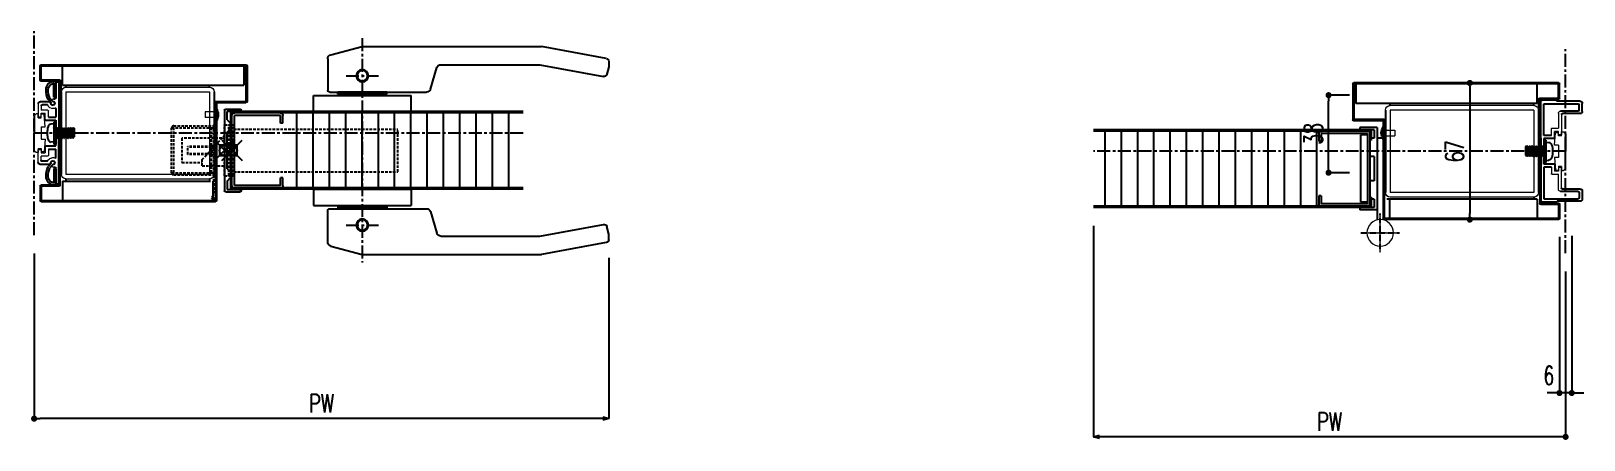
# Model space of a CAD drawing. Extents: x -275225 to 47266, y -41063 to 95295.
# Drawn here: x -219682 to -218920, y -17745 to -17545 of the extents above; entities that cross this region are included whole.
import ezdxf

# ---------------------------------------------------------------- set-up
doc = ezdxf.new("R2010")
doc.units = 0
doc.header["$LTSCALE"] = 0.2
doc.header["$PDMODE"] = 99
doc.header["$PDSIZE"] = 5
doc.linetypes.add('CENTER', pattern=[50.8, 31.75, -6.35, 6.35, -6.35])
doc.linetypes.add('HIDDEN', pattern=[9.525, 6.35, -3.175])
doc.layers.add('_ポイント', color=1, linetype='Continuous', plot=False)
for name, color, linetype in [('_基準', 1, 'CENTER'), ('_製品', 4, 'Continuous'), ('_製品寸法', 9, 'Continuous'), ('KIJUN', 1, 'CENTER')]:
    doc.layers.add(name, color=color, linetype=linetype)
doc.styles.add('OKAMURA', font='SIMPLEX.shx', dxfattribs={"width": 0.7, "bigfont": 'BIGFONT.shx'})
doc.dimstyles.new('OKAMURA-003', dxfattribs={"dimscale": 3, "dimtxt": 3, "dimasz": 1, "dimexe": 0, "dimexo": 3, "dimgap": 1, "dimtad": 1, "dimdec": 3, "dimdsep": 46, "dimtxsty": 'OKAMURA', "dimblk1": 'DOT', "dimblk2": 'DOT', "dimsah": 1, "dimcen": 0, "dimclrd": 9, "dimclre": 9, "dimclrt": 3, "dimadec": 0, "dimazin": 0, "dimtfac": 1, "dimtdec": 3, "dimtix": 1, "dimtmove": 2, "dimatfit": 3, "dimldrblk": 'NONE', "dimfxl": 0, "dimtolj": 1, "dimarcsym": 0})

# ---------------------------------------------------------------- blocks, each defined once
blk = doc.blocks.new('_DOT')
at = {"color": 0, "linetype": 'ByBlock'}
blk.add_line((-0.5, 0), (-1, 0), dxfattribs=at)
at = {"color": 0, "linetype": 'ByBlock', "const_width": 0.5}
blk.add_lwpolyline([(-0.25, 0, 1), (0.25, 0, 1)], format="xyb", close=True, dxfattribs=at)
blk = doc.blocks.new('_Open30')
at = {"color": 0, "linetype": 'ByBlock', "lineweight": -2}
for p, q in [((-1, 0.27), (0, 0)), ((0, 0), (-1, -0.27)), ((0, 0), (-1, 0))]:
    blk.add_line(p, q, dxfattribs=at)
blk = doc.blocks.new('*D459')
at = {"layer": '_製品寸法', "color": 9, "lineweight": -2, "transparency": 16777216}
for p, q in [((0, -36.5), (0, -140)), ((231.8, -59), (231.8, -140)), ((228.8, -140), (3, -140))]:
    blk.add_line(p, q, dxfattribs=at)
at = {"layer": 'Defpoints', "color": 0, "transparency": 16777216}
for p in [(0, -27.5), (231.8, -50), (0, -140)]:
    blk.add_point(p, dxfattribs=at)
at = {"layer": '_製品寸法', "color": 9, "lineweight": -2, "transparency": 16777216, "xscale": 3, "yscale": 3, "zscale": 3, "rotation": 180}
blk.add_blockref('_Open30', (0, -140), dxfattribs=at)
at = {"layer": '_製品寸法', "color": 9, "lineweight": -2, "transparency": 16777216, "xscale": 3, "yscale": 3, "zscale": 3}
blk.add_blockref('_DOT', (231.8, -140), dxfattribs=at)
at = {"layer": '_製品寸法', "color": 3, "transparency": 16777216, "insert": (115.9, -132.5), "char_height": 9, "attachment_point": 5, "style": 'OKAMURA'}
blk.add_mtext('\\A1;PW', dxfattribs=at)
blk = doc.blocks.new('_None')
blk = doc.blocks.new('*D460')
at = {"layer": '_製品寸法', "color": 9, "lineweight": -2, "transparency": 16777216}
for p, q in [((228.8, -42), (228.8, -118.5)), ((234.8, -41.5), (234.8, -118.5)), ((225.8, -118.5), (222.8, -118.5)), ((234.8, -118.5), (228.8, -118.5)), ((237.8, -118.5), (240.8, -118.5))]:
    blk.add_line(p, q, dxfattribs=at)
at = {"layer": 'Defpoints', "color": 0, "transparency": 16777216}
for p in [(228.8, -33), (234.8, -32.5), (228.8, -118.5)]:
    blk.add_point(p, dxfattribs=at)
at = {"layer": '_製品寸法', "color": 9, "lineweight": -2, "transparency": 16777216, "xscale": 3, "yscale": 3, "zscale": 3}
blk.add_blockref('_DOT', (228.8, -118.5), dxfattribs=at)
at = {"layer": '_製品寸法', "color": 9, "lineweight": -2, "transparency": 16777216, "xscale": 3, "yscale": 3, "zscale": 3, "rotation": 180}
blk.add_blockref('_DOT', (234.8, -118.5), dxfattribs=at)
at = {"layer": '_製品寸法', "color": 3, "transparency": 16777216, "insert": (223.54, -109.87), "char_height": 9, "attachment_point": 5, "style": 'OKAMURA'}
blk.add_mtext('\\A1;6', dxfattribs=at)
blk = doc.blocks.new('A$C483F56C4')
at = {"color": 0, "linetype": 'ByBlock'}
blk.add_line((6, 6.25), (0, 6.25), dxfattribs=at)
at = {"color": 0, "linetype": 'ByBlock', "lineweight": 15}
for p, q in [((1.6, 6.25), (1.6, 0.65)), ((1.6, 0.65), (4.4, 0.65)), ((4.4, 6.25), (4.4, 0.65))]:
    blk.add_line(p, q, dxfattribs=at)
at = {"color": 0, "linetype": 'ByBlock'}
blk.add_arc((3, 2.25), 5, 53.13018, 126.86997, dxfattribs=at)
blk = doc.blocks.new('P16KONEJI')
at = {"layer": '_製品', "color": 0, "linetype": 'ByBlock'}
for p, q in [((3.3, 9.92), (1.84, 9.79)), ((3.3, 10.84), (3.3, 0)), ((4.3, 10.84), (3.3, 10.84)), ((3.3, 7.83), (3.35, 7.92)), ((3.35, 7.92), (3.45, 7.92)), ((3.35, 7.92), (3.75, 2.92)), ((3.45, 7.92), (3.7, 7.49)), ((3.45, 7.92), (3.85, 2.92)), ((3.9, 7.49), (4.15, 7.92)), ((4.15, 7.92), (4.25, 7.92)), ((4.15, 7.92), (4.55, 2.92)), ((4.25, 7.92), (4.5, 7.49)), ((4.25, 7.92), (4.65, 2.92)), ((4.3, 10.84), (4.3, 0)), ((4.7, 7.49), (4.95, 7.92)), ((4.95, 7.92), (5.35, 2.92)), ((4.95, 7.92), (5.05, 7.92)), ((5.05, 7.92), (5.45, 2.92)), ((5.05, 7.92), (5.3, 7.49)), ((5.5, 7.49), (5.75, 7.92)), ((5.75, 7.92), (5.85, 7.92)), ((5.75, 7.92), (6.15, 2.92)), ((5.85, 7.92), (6.1, 7.49)), ((5.85, 7.92), (6.25, 2.92)), ((6.3, 7.49), (6.55, 7.92)), ((6.55, 7.92), (6.65, 7.92)), ((6.55, 7.92), (6.95, 2.92)), ((6.65, 7.92), (6.9, 7.49)), ((6.65, 7.92), (7.05, 2.92)), ((7.1, 7.49), (7.35, 7.92)), ((7.35, 7.92), (7.45, 7.92)), ((7.35, 7.92), (7.75, 2.92)), ((7.45, 7.92), (7.7, 7.49)), ((7.45, 7.92), (7.85, 2.92)), ((7.9, 7.49), (8.15, 7.92)), ((8.15, 7.92), (8.25, 7.92)), ((8.15, 7.92), (8.55, 2.92)), ((8.25, 7.92), (8.5, 7.49)), ((8.25, 7.92), (8.65, 2.92)), ((8.7, 7.49), (8.95, 7.92)), ((8.95, 7.92), (9.05, 7.92)), ((8.95, 7.92), (9.35, 2.92)), ((9.05, 7.92), (9.3, 7.49)), ((9.05, 7.92), (9.45, 2.92)), ((9.5, 7.49), (9.75, 7.92)), ((9.75, 7.92), (9.85, 7.92)), ((9.75, 7.92), (10.15, 2.92)), ((9.85, 7.92), (10.1, 7.49)), ((9.85, 7.92), (10.25, 2.92)), ((10.3, 7.49), (10.55, 7.92)), ((10.55, 7.92), (10.65, 7.92)), ((10.55, 7.92), (10.95, 2.92)), ((10.65, 7.92), (10.9, 7.49)), ((10.65, 7.92), (11.05, 2.92)), ((11.1, 7.49), (11.35, 7.92)), ((11.35, 7.92), (11.45, 7.92)), ((11.35, 7.92), (11.75, 2.92)), ((11.45, 7.92), (11.7, 7.49)), ((11.45, 7.92), (11.85, 2.92)), ((11.9, 7.49), (12.15, 7.92)), ((12.15, 7.92), (12.25, 7.92)), ((12.15, 7.92), (12.55, 2.92)), ((12.25, 7.92), (12.5, 7.49)), ((12.25, 7.92), (12.65, 2.92)), ((12.7, 7.49), (12.95, 7.92)), ((12.95, 7.92), (13.05, 7.92)), ((12.95, 7.92), (13.3, 3.55)), ((13.05, 7.92), (13.3, 7.49)), ((13.05, 7.92), (13.3, 3.55)), ((3.3, 0.92), (1.84, 1.05)), ((3.5, 3.35), (3.75, 2.92)), ((3.75, 2.92), (3.85, 2.92)), ((3.85, 2.92), (4.1, 3.35)), ((4.3, 3.35), (4.55, 2.92)), ((4.55, 2.92), (4.65, 2.92)), ((4.65, 2.92), (4.9, 3.35)), ((5.1, 3.35), (5.35, 2.92)), ((5.35, 2.92), (5.45, 2.92)), ((5.45, 2.92), (5.7, 3.35)), ((5.9, 3.35), (6.15, 2.92)), ((6.15, 2.92), (6.25, 2.92)), ((6.25, 2.92), (6.5, 3.35)), ((6.7, 3.35), (6.95, 2.92)), ((6.95, 2.92), (7.05, 2.92)), ((7.05, 2.92), (7.3, 3.35)), ((7.5, 3.35), (7.75, 2.92)), ((7.75, 2.92), (7.85, 2.92)), ((7.85, 2.92), (8.1, 3.35)), ((8.3, 3.35), (8.55, 2.92)), ((8.55, 2.92), (8.65, 2.92)), ((8.65, 2.92), (8.9, 3.35)), ((9.1, 3.35), (9.35, 2.92)), ((9.35, 2.92), (9.45, 2.92)), ((9.45, 2.92), (9.7, 3.35)), ((9.9, 3.35), (10.15, 2.92)), ((10.15, 2.92), (10.25, 2.92)), ((10.25, 2.92), (10.5, 3.35)), ((10.7, 3.35), (10.95, 2.92)), ((10.95, 2.92), (11.05, 2.92)), ((11.05, 2.92), (11.3, 3.35)), ((11.5, 3.35), (11.75, 2.92)), ((11.75, 2.92), (11.85, 2.92)), ((11.85, 2.92), (12.1, 3.35)), ((12.3, 3.35), (12.55, 2.92)), ((12.55, 2.92), (12.65, 2.92)), ((12.65, 2.92), (12.9, 3.35)), ((13.3, 3.55), (12.96, 3.4)), ((13.3, 7.49), (13.3, 3.55)), ((4.3, 0), (3.3, 0))]:
    blk.add_line(p, q, dxfattribs=at)
for centre, radius, start, end in [((12, 5.42), 12, 164.50603, 195.49397), ((1.98, 8.2), 1.6, 95, 164.50603), ((1.98, 2.64), 1.6, 195.49397, 265), ((3.4, 3.3), 0.115, 30, 150), ((3.8, 7.54), 0.115, 210, 330), ((4.2, 3.3), 0.115, 30, 150), ((4.6, 7.54), 0.115, 210, 330), ((5, 3.3), 0.115, 30, 150), ((5.4, 7.54), 0.115, 210, 330), ((5.8, 3.3), 0.115, 30, 150), ((6.2, 7.54), 0.115, 210, 330), ((6.6, 3.3), 0.115, 30, 150), ((7, 7.54), 0.115, 210, 330), ((7.4, 3.3), 0.115, 30, 150), ((7.8, 7.54), 0.115, 210, 330), ((8.2, 3.3), 0.115, 30, 150), ((8.6, 7.54), 0.115, 210, 330), ((9, 3.3), 0.115, 30, 150), ((9.4, 7.54), 0.115, 210, 330), ((9.8, 3.3), 0.115, 30, 150), ((10.2, 7.54), 0.115, 210, 330), ((10.6, 3.3), 0.115, 30, 150), ((11, 7.54), 0.115, 210, 330), ((11.4, 3.3), 0.115, 30, 150), ((11.8, 7.54), 0.115, 210, 330), ((12.2, 3.3), 0.115, 30, 150), ((12.6, 7.54), 0.115, 210, 330), ((13, 3.3), 0.115, 112.56053, 150)]:
    blk.add_arc(centre, radius, start, end, dxfattribs=at)
blk = doc.blocks.new('P16USHEISYO')
at = {"color": 0, "linetype": 'ByBlock'}
for p, q in [((4, 44.99), (4, 48.99)), ((5, 49.99), (16.4, 49.99)), ((5.5, 45.69), (5.5, 48.29)), ((22.9, 48.79), (6, 48.79)), ((16.81, 50.4), (16.4, 49.99)), ((17.02, 50.49), (23.9, 50.49)), ((22.9, 33.3), (22.9, 48.79)), ((24.4, 25.79), (24.4, 49.99)), ((5, 43.99), (13.69, 43.99)), ((6, 45.19), (14.69, 45.19)), ((12.2, 33.99), (12.2, 25.49)), ((17.89, 31.8), (22.9, 31.8)), ((19.19, 33.3), (22.9, 33.3)), ((22.9, 31.8), (22.9, 25.79)), ((12.2, 16.99), (12.2, 25.49)), ((12.2, 16.99), (12.2, 25.49)), ((12.2, 16.99), (12.2, 25.49)), ((22.9, 25.79), (23.2, 25.49)), ((22.9, 25.19), (23.2, 25.49)), ((22.9, 19.18), (22.9, 25.19)), ((24.4, 25.79), (24.1, 25.49)), ((24.1, 25.49), (24.4, 25.19)), ((24.4, 25.19), (24.4, 0.99)), ((17.89, 19.18), (22.9, 19.18)), ((19.19, 17.68), (22.9, 17.68)), ((22.9, 17.68), (22.9, 2.19)), ((4, 5.99), (4, 1.99)), ((5, 6.99), (13.69, 6.99)), ((5, 0.99), (16.4, 0.99)), ((5.5, 5.29), (5.5, 2.69)), ((6, 5.79), (14.69, 5.79)), ((22.9, 2.19), (6, 2.19)), ((16.81, 0.58), (16.4, 0.99)), ((17.02, 0.49), (23.9, 0.49))]:
    blk.add_line(p, q, dxfattribs=at)
at = {"color": 0, "linetype": 'ByBlock', "lineweight": 15}
for p, q in [((14.19, 43.49), (14.19, 33.49)), ((15.69, 44.19), (15.69, 36.74)), ((12.2, 33.99), (13.2, 34.99)), ((14.2, 34.99), (13.2, 34.99)), ((14.19, 33.49), (15.69, 33.49)), ((14.2, 32.99), (14.2, 34.99)), ((14.2, 32.99), (15.7, 32.99)), ((14.2, 32.99), (15.7, 32.99)), ((18.89, 36.74), (15.69, 36.74)), ((15.69, 33.49), (15.69, 35.24)), ((15.69, 35.24), (17.69, 35.24)), ((17.18, 34.74), (15.7, 34.74)), ((15.7, 32.99), (15.7, 34.74)), ((15.7, 32.99), (15.7, 34.49)), ((17.7, 28.49), (17.18, 34.74)), ((17.7, 28.49), (17.2, 34.49)), ((17.69, 32), (17.69, 35.24)), ((19.19, 33.3), (19.19, 36.44)), ((15.7, 28.49), (17.7, 28.49)), ((15.7, 28.49), (15.7, 22.49)), ((15.7, 28.49), (17.7, 28.49)), ((15.7, 28.49), (15.7, 22.49)), ((17.7, 28.49), (17.7, 28.53)), ((12.2, 16.99), (13.2, 15.99)), ((14.2, 15.99), (13.2, 15.99)), ((14.19, 7.49), (14.19, 17.49)), ((14.19, 17.49), (15.69, 17.49)), ((14.2, 17.99), (14.2, 15.99)), ((14.2, 17.99), (15.7, 17.99)), ((14.2, 17.99), (15.7, 17.99)), ((15.69, 17.49), (15.69, 15.74)), ((15.69, 15.74), (17.69, 15.74)), ((15.7, 22.49), (17.7, 22.49)), ((15.7, 22.49), (17.7, 22.49)), ((15.7, 17.99), (15.7, 16.49)), ((15.7, 17.99), (15.7, 16.24)), ((17.18, 16.24), (15.7, 16.24)), ((17.7, 22.49), (17.18, 16.24)), ((17.69, 18.98), (17.69, 15.74)), ((17.7, 22.49), (17.7, 22.45)), ((19.19, 17.68), (19.19, 14.54)), ((15.69, 6.79), (15.69, 14.24)), ((18.89, 14.24), (15.69, 14.24))]:
    blk.add_line(p, q, dxfattribs=at)
at = {"color": 0, "linetype": 'ByBlock'}
for centre, radius, start, end in [((5, 48.99), 1, 90, 180), ((6, 48.29), 0.5, 90, 180), ((17.02, 50.19), 0.3, 90, 135), ((23.9, 49.99), 0.5, 0, 90), ((5, 44.99), 1, 180, 270), ((6, 45.69), 0.5, 180, 270), ((13.69, 43.49), 0.5, 0, 90), ((17.89, 32), 0.2, 180, 270), ((17.89, 18.98), 0.2, 90, 180), ((5, 5.99), 1, 90, 180), ((5, 1.99), 1, 180, 270), ((6, 5.29), 0.5, 90, 180), ((6, 2.69), 0.5, 180, 270), ((13.69, 7.49), 0.5, 270, 0), ((17.02, 0.79), 0.3, 225, 270), ((23.9, 0.99), 0.5, 270, 0)]:
    blk.add_arc(centre, radius, start, end, dxfattribs=at)
at = {"color": 0, "linetype": 'ByBlock', "lineweight": 15}
for centre, radius, start, end in [((14.69, 44.19), 1, 0, 90), ((18.89, 36.44), 0.3, 0, 90), ((18.89, 14.54), 0.3, 270, 0), ((14.69, 6.79), 1, 270, 0)]:
    blk.add_arc(centre, radius, start, end, dxfattribs=at)
blk = doc.blocks.new('P16SETSURIUSHEISYO3')
at = {"layer": '_基準'}
blk.add_line((0, 0), (231.8, 0), dxfattribs=at)
at = {"layer": '_製品', "color": 0, "linetype": 'ByBlock'}
for p, q in [((3, 26), (3, 33)), ((3.5, 33.5), (104, 33.5)), ((3.5, 26), (3.5, 33)), ((3.5, 33), (104, 33)), ((14, 23.5), (14, 33)), ((103, 33), (103, 23.5)), ((104, 33), (104, 15.5)), ((104.5, 33), (104.5, 15.5)), ((12.7, 26), (3.5, 26)), ((12.7, 25.5), (3.5, 25.5)), ((12.7, -6.5), (12.7, 25.5)), ((13.2, -6.5), (13.2, 25.5)), ((14, 23.5), (103, 23.5)), ((15.65, 22.5), (15.65, 23.5)), ((86.05, 22.5), (86.05, 23.5)), ((13.35, 20.2), (13.35, -20.2)), ((88.35, 20.2), (88.35, -20.2)), ((89, 15.5), (104, 15.5)), ((88.5, 15), (88.5, 4.5)), ((89, 15), (104, 15)), ((89, 15), (89, -33)), ((89, 15), (89.5, 15)), ((89, 15), (89.5, 15)), ((89.5, 15), (89.5, -33)), ((92.5, 11.7), (101, 11.7)), ((92.5, 11.7), (92.5, -28.7)), ((94, 10.5), (231.8, 10.5)), ((94, 10.5), (94, 6.5)), ((95.5, 9.9), (95.5, 5.5)), ((96.1, 9.9), (231.8, 9.9)), ((96.1, 9.9), (96.1, -26.9)), ((97.3, 8.7), (97.3, -25.7)), ((97.3, 8.7), (119.9, 8.7)), ((97.3, 8), (100.5, 8)), ((100.5, -25), (100.5, 8)), ((101, 11.7), (101, 10.5)), ((119.9, 8.7), (119.9, 4.9)), ((121.1, 8.7), (121.1, 4.9)), ((12.2, 6.5), (12.7, 6.5)), ((12.2, 6.5), (12.2, -25.5)), ((12.7, 6.5), (12.7, -25.5)), ((88.5, 4.5), (89, 4.5)), ((89.5, 7.5), (89.5, -33.62)), ((89.5, 6.5), (92.5, 6.5)), ((89.5, 6.5), (89.5, -33.62)), ((92.5, 6.5), (92.5, -33.62)), ((94, 6.5), (95.5, 6.5)), ((95.5, 5.5), (96.1, 5.5)), ((119.9, 4.9), (121.1, 4.9)), ((12.7, -6.5), (13.2, -6.5)), ((94, -2.5), (94, -14.5)), ((94, -2.5), (96.1, -2.5)), ((94, -14.5), (96.1, -14.5)), ((15.65, -22.5), (15.65, -23.5)), ((95.5, -22.5), (96.1, -22.5)), ((95.5, -22.5), (95.5, -26.9)), ((119.9, -21.9), (121.1, -21.9)), ((119.9, -21.9), (119.9, -25.7)), ((121.1, -21.9), (121.1, -25.7)), ((3, -26), (3, -33)), ((12.2, -25.5), (3.5, -25.5)), ((12.2, -26), (3.5, -26)), ((3.5, -26), (3.5, -33)), ((14, -23.5), (14, -33)), ((14, -23.5), (87.7, -23.5)), ((86.5, -23.5), (86.5, -33)), ((92.5, -28.7), (101, -28.7)), ((94, -23.5), (94, -27.5)), ((94, -23.5), (95.5, -23.5)), ((94, -27.5), (231.8, -27.5)), ((96.1, -26.9), (231.8, -26.9)), ((97.3, -25), (100.5, -25)), ((97.3, -25.7), (119.9, -25.7)), ((101, -27.5), (101, -28.7)), ((3.5, -33), (89, -33)), ((3.5, -33.5), (89, -33.5))]:
    blk.add_line(p, q, dxfattribs=at)
at = {"layer": '_製品', "color": 0, "linetype": 'ByBlock', "lineweight": 15}
for p, q in [((15.65, 22.5), (86.05, 22.5)), ((15.65, 20.2), (15.65, -20.2)), ((15.65, 20.2), (86.05, 20.2)), ((86.05, 20.2), (86.05, -20.2)), ((15.65, -20.2), (86.05, -20.2)), ((15.65, -22.5), (86.05, -22.5))]:
    blk.add_line(p, q, dxfattribs=at)
at = {"layer": '_製品', "color": 6, "linetype": 'ByBlock'}
for p, q in [((122.2, 9.9), (122.2, -26.9)), ((130.2, 9.9), (130.2, -26.9)), ((138.2, 9.9), (138.2, -26.9)), ((146.2, 9.9), (146.2, -26.9)), ((154.2, 9.9), (154.2, -26.9)), ((162.2, 9.9), (162.2, -26.9)), ((170.2, 9.9), (170.2, -26.9)), ((178.2, 9.9), (178.2, -26.9)), ((186.2, 9.9), (186.2, -26.9)), ((194.2, 9.9), (194.2, -26.9)), ((202.2, 9.9), (202.2, -26.9)), ((210.2, 9.9), (210.2, -26.9)), ((218.2, 9.9), (218.2, -26.9)), ((226.2, 9.9), (226.2, -26.9))]:
    blk.add_line(p, q, dxfattribs=at)
at = {"layer": '_製品', "color": 0, "linetype": 'ByBlock', "lineweight": 13}
blk.add_circle((91, -40), 6.5, dxfattribs=at)
at = {"layer": '_製品', "color": 0, "linetype": 'ByBlock'}
for centre, radius, start, end in [((3.5, 33), 0.5, 90, 180), ((104, 33), 0.5, 0, 90), ((3.5, 26), 0.5, 180, 270), ((12.7, 25.5), 0.5, 0, 90), ((89, 15), 0.5, 90, 180), ((104, 15.5), 0.5, 270, 0), ((96.1, 9.9), 0.6, 90, 180.023), ((97.3, 8.7), 1.2, 90, 180), ((119.9, 8.7), 1.2, 0, 90), ((3.5, -26), 0.5, 90, 180), ((12.2, -25.5), 0.5, 270, 0), ((96.1, -26.9), 0.6, 180, 270.023), ((97.3, -25.7), 1.2, 180, 270), ((119.9, -25.7), 1.2, 270, 0), ((3.5, -33), 0.5, 180, 270), ((89, -33), 0.5, 270, 0)]:
    blk.add_arc(centre, radius, start, end, dxfattribs=at)
at = {"layer": '_製品', "color": 0, "linetype": 'ByBlock', "lineweight": 15}
for centre, start, end in [((15.65, 20.2), 90, 180), ((15.65, 20.2), 90, 180), ((86.05, 20.2), 0, 90), ((15.65, -20.2), 180, 270), ((86.05, -20.2), 270, 0)]:
    blk.add_arc(centre, 2.3, start, end, dxfattribs=at)
at = {"layer": 'KIJUN', "ltscale": 0.033}
for p, q in [((91, -49.5), (91, -30.5)), ((100.5, -40), (81.5, -40))]:
    blk.add_line(p, q, dxfattribs=at)
at = {"layer": '_製品', "color": 0, "linetype": 'ByBlock'}
blk.add_blockref('P16USHEISYO', (-12.2, -25.49), dxfattribs=at)
at = {"layer": '_製品', "color": 0, "linetype": 'ByBlock', "rotation": 270}
blk.add_blockref('A$C483F56C4', (83.25, 12), dxfattribs=at)
at = {"layer": '_製品', "color": 6, "linetype": 'ByBlock'}
blk.add_blockref('P16KONEJI', (6.4, -5.42), dxfattribs=at)
blk = doc.blocks.new('*D461')
at = {"layer": '_製品寸法', "color": 9, "lineweight": -2, "transparency": 16777216}
for p, q in [((219.3, 33.5), (184.78, 33.5)), ((184.78, 30.5), (184.78, -30.5)), ((219.3, -33.5), (184.78, -33.5))]:
    blk.add_line(p, q, dxfattribs=at)
at = {"layer": 'Defpoints', "color": 0, "transparency": 16777216}
for p in [(228.3, 33.5), (184.78, -33.5), (228.3, -33.5)]:
    blk.add_point(p, dxfattribs=at)
at = {"layer": '_製品寸法', "color": 9, "lineweight": -2, "transparency": 16777216, "xscale": 3, "yscale": 3, "zscale": 3}
for p, rotation in [((184.78, 33.5), 90), ((184.78, -33.5), 270)]:
    blk.add_blockref('_DOT', p, dxfattribs=dict(at, rotation=rotation))
at = {"layer": '_製品寸法', "color": 3, "transparency": 16777216, "insert": (177.28, 0), "char_height": 9, "attachment_point": 5, "rotation": 90, "style": 'OKAMURA'}
blk.add_mtext('\\A1;67', dxfattribs=at)
blk = doc.blocks.new('*D462')
at = {"layer": '_製品寸法', "color": 9, "lineweight": -2, "transparency": 16777216}
for p, q in [((125.7, 27.5), (115.45, 27.5)), ((115.45, -7.5), (115.45, 24.5)), ((125.71, -10.5), (115.45, -10.5))]:
    blk.add_line(p, q, dxfattribs=at)
at = {"layer": 'Defpoints', "color": 0, "transparency": 16777216}
for p in [(115.45, 27.5), (134.7, 27.5), (134.71, -10.5)]:
    blk.add_point(p, dxfattribs=at)
at = {"layer": '_製品寸法', "color": 9, "lineweight": -2, "transparency": 16777216, "xscale": 3, "yscale": 3, "zscale": 3}
for p, rotation in [((115.45, 27.5), 90), ((115.45, -10.5), 270)]:
    blk.add_blockref('_DOT', p, dxfattribs=dict(at, rotation=rotation))
at = {"layer": '_製品寸法', "color": 3, "transparency": 16777216, "insert": (107.95, 8.5), "char_height": 9, "attachment_point": 5, "rotation": 90, "style": 'OKAMURA'}
blk.add_mtext('\\A1;38', dxfattribs=at)
blk = doc.blocks.new('*D300')
at = {"layer": '_製品寸法', "color": 9, "lineweight": -2, "transparency": 16777216}
for p, q in [((0, -59), (0, -140)), ((282.1, -61.16), (282.1, -140)), ((279.1, -140), (3, -140))]:
    blk.add_line(p, q, dxfattribs=at)
at = {"layer": 'Defpoints', "color": 0, "transparency": 16777216}
for p in [(0, -50), (282.1, -52.16), (0, -140)]:
    blk.add_point(p, dxfattribs=at)
at = {"layer": '_製品寸法', "color": 9, "lineweight": -2, "transparency": 16777216, "xscale": 3, "yscale": 3, "zscale": 3, "rotation": 180}
blk.add_blockref('_DOT', (0, -140), dxfattribs=at)
at = {"layer": '_製品寸法', "color": 9, "lineweight": -2, "transparency": 16777216, "xscale": 3, "yscale": 3, "zscale": 3}
blk.add_blockref('_Open30', (282.1, -140), dxfattribs=at)
at = {"layer": '_製品寸法', "color": 3, "transparency": 16777216, "insert": (141.05, -132.5), "char_height": 9, "attachment_point": 5, "style": 'OKAMURA'}
blk.add_mtext('\\A1;PW', dxfattribs=at)
blk = doc.blocks.new('飾ｻｯｼｭ-A')
at = {"layer": '_製品', "color": 0, "linetype": 'ByBlock'}
for p, q in [((-5.2, 19.1), (-5.2, 19.7)), ((-5.2, 19.1), (1.8, 19.1)), ((2.4, 20.3), (-4.6, 20.3)), ((1.8, 15), (1.8, 19.1)), ((3, 19.7), (3, -19.7)), ((1.8, 15), (0.1, 13.3)), ((0.1, 10.7), (0.1, 13.3)), ((1.8, 9), (0.1, 10.7)), ((1.8, -9), (1.8, 9)), ((1.8, -9), (0.1, -10.7)), ((0.1, -10.7), (0.1, -13.3)), ((1.8, -15), (0.1, -13.3)), ((1.8, -15), (1.8, -19.1)), ((1.8, -19.1), (-5.2, -19.1)), ((-5.2, -19.1), (-5.2, -19.7)), ((2.4, -20.3), (-4.6, -20.3))]:
    blk.add_line(p, q, dxfattribs=at)
for centre, start, end in [((-4.6, 19.7), 90, 180), ((2.4, 19.7), 0, 90), ((-4.6, -19.7), 180, 270), ((2.4, -19.7), 270, 0)]:
    blk.add_arc(centre, 0.6, start, end, dxfattribs=at)
blk.add_point((3, 0), dxfattribs=at)
blk = doc.blocks.new('P16UGHEISYO')
at = {"layer": '_製品', "color": 0, "linetype": 'ByBlock', "lineweight": 15}
for p, q in [((0, 0), (0, 25.3)), ((2.52, 15.49), (3, 15.62)), ((1.99, 14.57), (2.12, 14.09)), ((1.99, 14.57), (2.12, 14.09)), ((3.52, 13.69), (3.04, 13.56)), ((3.91, 12.24), (3.43, 12.11)), ((4.05, 14.61), (4.02, 14.73)), ((5.2, 7.81), (5.2, 10.95)), ((5.5, 11.25), (8.7, 11.25)), ((6.7, 6.51), (6.7, 9.75)), ((8.7, 9.75), (6.7, 9.75)), ((6.7, 3), (7.22, 9.25)), ((6.7, 3), (7.2, 9)), ((7.22, 9.25), (8.7, 9.25)), ((8.7, 13.34), (8.7, 11.25)), ((8.7, 8), (8.7, 9.75)), ((8.7, 7.5), (8.7, 9.25)), ((8.7, 7.5), (8.7, 9)), ((10.2, 8), (8.7, 8)), ((10.2, 14.34), (10.2, 8)), ((10.2, 7.5), (10.2, 9.5)), ((10.2, 9.5), (11.2, 9.5)), ((12.2, 8.5), (11.2, 9.5)), ((6.7, 3), (6.7, 3.04)), ((8.7, 3), (6.7, 3)), ((8.7, 3), (6.7, 3)), ((10.2, 7.5), (8.7, 7.5)), ((10.2, 7.5), (8.7, 7.5)), ((8.7, 3), (8.7, -3)), ((8.7, 3), (8.7, -3)), ((6.7, -3), (6.7, -3.04)), ((8.7, -3), (6.7, -3)), ((8.7, -3), (6.7, -3)), ((6.7, -3), (7.22, -9.25)), ((6.7, -6.51), (6.7, -9.75)), ((8.7, -7.5), (8.7, -9)), ((10.2, -7.5), (8.7, -7.5)), ((8.7, -7.5), (8.7, -9.25)), ((10.2, -7.5), (8.7, -7.5)), ((10.2, -7.5), (10.2, -9.5)), ((1.99, -14.57), (2.12, -14.09)), ((1.99, -14.57), (2.12, -14.09)), ((3.52, -13.69), (3.04, -13.56)), ((3.91, -12.24), (3.43, -12.11)), ((4.05, -14.61), (4.02, -14.73)), ((5.2, -7.81), (5.2, -10.95)), ((5.5, -11.25), (8.7, -11.25)), ((8.7, -9.75), (6.7, -9.75)), ((7.22, -9.25), (8.7, -9.25)), ((10.2, -8), (8.7, -8)), ((8.7, -8), (8.7, -9.75)), ((8.7, -13.34), (8.7, -11.25)), ((10.2, -14.34), (10.2, -8)), ((10.2, -9.5), (11.2, -9.5)), ((12.2, -8.5), (11.2, -9.5)), ((2.52, -15.49), (3, -15.62))]:
    blk.add_line(p, q, dxfattribs=at)
at = {"layer": '_製品', "color": 0, "linetype": 'ByBlock'}
for p, q in [((0, 24.8), (0, 0.3)), ((0.2, 25), (1.3, 25)), ((1.5, 24.8), (1.5, 17.28)), ((1.5, 19.6), (1.5, 24.5)), ((2.5, 19.6), (2.5, 24.27)), ((1.5, 17.6), (1.5, 22.5)), ((2.5, 17.6), (1.5, 17.6)), ((2.74, 16.78), (2, 16.78)), ((2.5, 17.6), (2.5, 22.27)), ((3.2, 15.61), (4.46, 17.11)), ((3.99, 14.99), (5.22, 16.46)), ((4.21, 15.16), (4.37, 15.26)), ((4.64, 15.34), (9.2, 15.34)), ((1.5, 12.12), (1.5, 7.81)), ((5.2, 7.81), (1.5, 7.81)), ((5.65, 13.84), (8.2, 13.84)), ((12.2, 8.5), (12.2, 0)), ((0, 0.3), (0.3, 0)), ((0, 0.3), (0, -0.3)), ((1.5, 0.3), (1.2, 0)), ((1.5, 6.31), (1.5, 0.3)), ((6.5, 6.31), (1.5, 6.31)), ((0.3, 0), (0, -0.3)), ((0, -24.8), (0, -0.3)), ((0, -24.8), (0, -0.3)), ((0, -24.8), (0, -0.3)), ((1.5, -0.3), (1.2, 0)), ((1.5, -6.31), (1.5, -0.3)), ((6.5, -6.31), (1.5, -6.31)), ((12.2, -8.5), (12.2, 0)), ((1.5, -12.12), (1.5, -7.81)), ((5.2, -7.81), (1.5, -7.81)), ((3.99, -14.99), (5.22, -16.46)), ((4.21, -15.16), (4.37, -15.26)), ((5.65, -13.84), (8.2, -13.84)), ((1.5, -24.8), (1.5, -17.28)), ((1.5, -17.6), (1.5, -22.5)), ((2.5, -17.6), (1.5, -17.6)), ((1.5, -19.6), (1.5, -24.5)), ((2.74, -16.78), (2, -16.78)), ((2.5, -17.6), (2.5, -22.27)), ((2.5, -19.6), (2.5, -24.27)), ((3.2, -15.61), (4.46, -17.11)), ((4.64, -15.34), (9.2, -15.34)), ((0.2, -25), (1.3, -25))]:
    blk.add_line(p, q, dxfattribs=at)
for centre, radius, start, end in [((0.2, 24.8), 0.2, 90, 180), ((1.3, 24.8), 0.2, 0, 90), ((2.5, 24.5), 1, 81.6392, 180), ((2.7, 24.27), 0.2, 62.76187, 180), ((2.03, 21.28), 4.26, 0, 81.6392), ((2.03, 21.28), 3.26, 0, 78.17887), ((2, 17.28), 0.5, 180, 270), ((3.04, 14.59), 0.98, 85.62711, 18.08885), ((3.12, 15.67), 0.1, 265.62711, 320), ((4.64, 14.84), 0.5, 90, 122.33734), ((-2.68, 20.69), 7.98, 333.38687, 4.23373), ((-3.19, 20.85), 9.49, 332.4392, 2.59633), ((9.2, 14.34), 1, 0, 90), ((4.06, 14.93), 0.1, 140, 198.08885), ((8.2, 13.34), 0.5, 0, 90), ((6.5, 6.51), 0.2, 270, 0), ((6.5, -6.51), 0.2, 0, 90), ((3.04, -14.59), 0.98, 341.91115, 274.37289), ((4.06, -14.93), 0.1, 161.91115, 220), ((8.2, -13.34), 0.5, 270, 0), ((9.2, -14.34), 1, 270, 0), ((2, -17.28), 0.5, 90, 180), ((2.03, -21.28), 4.26, 278.3608, 0), ((2.03, -21.28), 3.26, 281.82113, 0), ((3.12, -15.67), 0.1, 40, 94.37289), ((4.64, -14.84), 0.5, 237.66266, 270), ((-2.68, -20.69), 7.98, 355.76627, 26.61313), ((-3.19, -20.85), 9.49, 357.40367, 27.5608), ((0.2, -24.8), 0.2, 180, 270), ((1.3, -24.8), 0.2, 270, 0), ((2.5, -24.5), 1, 180, 278.3608), ((2.7, -24.27), 0.2, 180, 297.23813)]:
    blk.add_arc(centre, radius, start, end, dxfattribs=at)
at = {"layer": '_製品', "color": 0, "linetype": 'ByBlock', "lineweight": 15}
for centre, radius, start, end in [((2.71, 14.77), 0.75, 105, 195), ((2.74, 16.17), 0.607, 295.17613, 90), ((1.7, 12.12), 0.2, 62.18189, 180), ((2.84, 14.28), 2.25, 242.18189, 285), ((2.84, 14.28), 0.75, 195, 285), ((3.33, 14.41), 0.75, 285, 15), ((3.33, 14.41), 2.25, 285, 341.59063), ((4.38, 14.83), 0.375, 117.19191, 195), ((5.5, 10.95), 0.3, 90, 180), ((5.65, 13.64), 0.2, 90, 161.59063), ((1.7, -12.12), 0.2, 180, 297.81811), ((2.84, -14.28), 2.25, 75, 117.81811), ((2.71, -14.77), 0.75, 165, 255), ((2.84, -14.28), 0.75, 75, 165), ((3.33, -14.41), 0.75, 345, 75), ((3.33, -14.41), 2.25, 18.40937, 75), ((4.38, -14.83), 0.375, 165, 242.80809), ((5.5, -10.95), 0.3, 180, 270), ((5.65, -13.64), 0.2, 198.40937, 270), ((2.74, -16.17), 0.607, 270, 64.82387)]:
    blk.add_arc(centre, radius, start, end, dxfattribs=at)
blk = doc.blocks.new('P16SETUP1')
at = {"layer": '_基準'}
blk.add_line((235, 0), (475, 0), dxfattribs=at)
at = {"layer": '_製品', "color": 0, "linetype": 'ByBlock'}
for p, q in [((370.5, 33), (370.5, 15.5)), ((471.5, 33.5), (371, 33.5)), ((371, 33), (371, 15.5)), ((471.5, 33), (371, 33)), ((372, 33), (372, 23.5)), ((461, 23.5), (461, 33)), ((471.5, 26), (471.5, 33)), ((472, 26), (472, 33)), ((461, 23.5), (372, 23.5)), ((388.95, 22.5), (388.95, 23.5)), ((459.35, 22.5), (459.35, 23.5)), ((461.8, -6.5), (461.8, 25.5)), ((462.3, 26), (471.5, 26)), ((462.3, 25.5), (471.5, 25.5)), ((462.3, -6.5), (462.3, 25.5)), ((386, 15.5), (371, 15.5)), ((386.65, 20.2), (386.65, -20.2)), ((461.65, 20.2), (461.65, -20.2)), ((235, 10.5), (377.91, 10.5)), ((235, 9.9), (377.9, 9.9)), ((352.9, 4.9), (352.9, 8.7)), ((354.1, 8.7), (376.7, 8.7)), ((354.1, 4.9), (354.1, 8.7)), ((386, 15), (371, 15)), ((377.91, 10.5), (373, 10.5)), ((376.7, -25.7), (376.7, 8.7)), ((377.9, -26.9), (377.9, 9.9)), ((378.5, -26.9), (378.5, 9.9)), ((386, 15), (385.5, 15)), ((386, 15), (385.5, 15)), ((385.5, 15), (385.5, -33)), ((386, 15), (386, -33)), ((386, 15), (386, 4.5)), ((386.5, 15), (386.5, 4.5)), ((475, 8.5), (475, 0)), ((352.9, 4.9), (354.1, 4.9)), ((386.5, 4.5), (386, 4.5)), ((462.3, 6.5), (462.3, -25.5)), ((462.8, 6.5), (462.3, 6.5)), ((462.8, 6.5), (462.8, -25.5)), ((475, -8.5), (475, 0)), ((475, -8.5), (475, 0)), ((475, -8.5), (475, 0)), ((461.8, -6.5), (462.3, -6.5)), ((352.9, -25.7), (352.9, -21.9)), ((352.9, -21.9), (354.1, -21.9)), ((354.1, -25.7), (354.1, -21.9)), ((388.95, -22.5), (388.95, -23.5)), ((388.95, -22.5), (388.95, -23.5)), ((459.5, -22.5), (459.5, -23.5)), ((235, -26.9), (377.9, -26.9)), ((235, -27.5), (377.9, -27.5)), ((354.1, -25.7), (376.7, -25.7)), ((374.5, -27.5), (373, -27.5)), ((387.3, -23.5), (387.3, -33)), ((461, -23.5), (388.5, -23.5)), ((461, -23.5), (461, -33)), ((462.8, -25.5), (471.5, -25.5)), ((462.8, -26), (471.5, -26)), ((471.5, -26), (471.5, -33)), ((472, -26), (472, -33)), ((471.5, -33), (386, -33)), ((471.5, -33.5), (386, -33.5))]:
    blk.add_line(p, q, dxfattribs=at)
at = {"layer": '_製品', "color": 0, "linetype": 'ByBlock', "lineweight": 15}
for p, q in [((459.35, 22.5), (388.95, 22.5)), ((388.95, 20.2), (388.95, -20.2)), ((459.35, 20.2), (388.95, 20.2)), ((459.35, 20.2), (459.35, -20.2)), ((459.35, -20.2), (388.95, -20.2)), ((459.35, -22.5), (388.95, -22.5))]:
    blk.add_line(p, q, dxfattribs=at)
at = {"layer": '_製品', "color": 6, "linetype": 'ByBlock'}
for p, q in [((242.2, 9.9), (242.2, -26.9)), ((250.2, 9.9), (250.2, -26.9)), ((258.2, 9.9), (258.2, -26.9)), ((266.2, 9.9), (266.2, -26.9)), ((274.2, 9.9), (274.2, -26.9)), ((282.2, 9.9), (282.2, -26.9)), ((290.2, 9.9), (290.2, -26.9)), ((298.2, 9.9), (298.2, -26.9)), ((306.2, 9.9), (306.2, -26.9)), ((314.2, 9.9), (314.2, -26.9)), ((322.2, 9.9), (322.2, -26.9)), ((330.2, 9.9), (330.2, -26.9)), ((338.2, 9.9), (338.2, -26.9)), ((346.2, 9.9), (346.2, -26.9))]:
    blk.add_line(p, q, dxfattribs=at)
at = {"layer": '_製品', "color": 0, "linetype": 'ByBlock'}
for centre, radius, start, end in [((371, 33), 0.5, 90, 180), ((471.5, 33), 0.5, 0, 90), ((462.3, 25.5), 0.5, 90, 180), ((471.5, 26), 0.5, 270, 0), ((371, 15.5), 0.5, 180, 270), ((386, 15), 0.5, 0, 90), ((354.1, 8.7), 1.2, 90, 180), ((376.7, 8.7), 1.2, 0, 89.998), ((377.9, 9.9), 0.6, 0, 89.997), ((354.1, -25.7), 1.2, 180, 270.001), ((376.7, -25.7), 1.2, 270, 0), ((377.9, -26.9), 0.6, 270, 0), ((462.8, -25.5), 0.5, 180, 270), ((471.5, -26), 0.5, 0, 90), ((386, -33), 0.5, 180, 270), ((471.5, -33), 0.5, 270, 0)]:
    blk.add_arc(centre, radius, start, end, dxfattribs=at)
at = {"layer": '_製品', "color": 0, "linetype": 'ByBlock', "lineweight": 15}
for centre, start, end in [((388.95, 20.2), 90, 180), ((459.35, 20.2), 0, 90), ((459.35, 20.2), 0, 90), ((388.95, -20.2), 180, 270), ((459.35, -20.2), 270, 0)]:
    blk.add_arc(centre, 2.3, start, end, dxfattribs=at)
at = {"layer": '_製品', "color": 0, "linetype": 'ByBlock'}
for name, p in [('P16UGHEISYO', (462.8, 0)), ('飾ｻｯｼｭ-A', (378.5, -8.5))]:
    blk.add_blockref(name, p, dxfattribs=at)
at = {"layer": '_製品', "color": 0, "linetype": 'ByBlock', "xscale": -1, "rotation": 90}
blk.add_blockref('A$C483F56C4', (391.75, 12), dxfattribs=at)
at = {"layer": '_製品', "color": 6, "linetype": 'ByBlock', "xscale": -1}
blk.add_blockref('P16KONEJI', (468.6, -5.42), dxfattribs=at)
blk = doc.blocks.new('TAYNAM')
at = {"layer": '_ポイント'}
blk.add_point((0, 0), dxfattribs=at)
at = {"layer": '_基準'}
for p, q in [((64, -55), (64, 55)), ((56, 36.6), (72, 36.6)), ((56, -36.6), (72, -36.6))]:
    blk.add_line(p, q, dxfattribs=at)
at = {"layer": '_製品'}
for p, q in [((48.49, 46.89), (64, 51)), ((64, 51), (152, 51)), ((183.77, 45.13), (152, 51)), ((47, 44.96), (47, 29.6)), ((97.43, 30.01), (100.57, 40.59)), ((102.48, 42), (151.18, 42)), ((151.18, 42), (182.3, 36.25)), ((185, 41), (184.02, 37.34)), ((185, 43.66), (185, 41)), ((40, 19), (40, 27)), ((40, 27), (88, 27)), ((48, 28.6), (95.52, 28.6)), ((52, 27.5), (52, 28.5)), ((76, 28.5), (52, 28.5)), ((76, 27.5), (52, 27.5)), ((52.5, 27.3), (52.5, 27.5)), ((52.5, 27), (52.5, 27.3)), ((75.5, 27.3), (52.5, 27.3)), ((55, 28.6), (55, 28.5)), ((73, 28.6), (73, 28.5)), ((75.5, 27.3), (75.5, 27.5)), ((75.5, 27), (75.5, 27.3)), ((76, 27.5), (76, 28.5)), ((88, 19), (88, 27)), ((40, 19), (88, 19)), ((40, -19), (40, -27)), ((40, -19), (88, -19)), ((88, -19), (88, -27)), ((40, -27), (88, -27)), ((47, -44.96), (47, -29.6)), ((48, -28.6), (95.52, -28.6)), ((52, -27.5), (52, -28.5)), ((76, -27.5), (52, -27.5)), ((76, -28.5), (52, -28.5)), ((52.5, -27), (52.5, -27.3)), ((75.5, -27.3), (52.5, -27.3)), ((52.5, -27.3), (52.5, -27.5)), ((55, -28.6), (55, -28.5)), ((73, -28.6), (73, -28.5)), ((75.5, -27), (75.5, -27.3)), ((75.5, -27.3), (75.5, -27.5)), ((76, -27.5), (76, -28.5)), ((97.43, -30.01), (100.57, -40.59)), ((151.18, -42), (182.3, -36.25)), ((185, -41), (184.02, -37.34)), ((102.48, -42), (151.18, -42)), ((183.77, -45.13), (152, -51)), ((185, -43.66), (185, -41)), ((48.49, -46.89), (64, -51)), ((64, -51), (152, -51))]:
    blk.add_line(p, q, dxfattribs=at)
for centre, radius in [((64, 36.6), 3), ((64, 36.6), 2.55), ((64, -36.6), 3), ((64, -36.6), 2.55)]:
    blk.add_circle(centre, radius, dxfattribs=at)
for centre, radius, start, end in [((49, 44.96), 2, 104.82648, 180), ((102.48, 40), 2, 90, 162.89727), ((183.5, 43.66), 1.5, 0, 79.53519), ((182.57, 37.73), 1.5, 259.53519, 345), ((48, 29.6), 1, 180, 270), ((95.52, 30.6), 2, 270, 342.89727), ((48, -29.6), 1, 90, 180), ((95.52, -30.6), 2, 17.10273, 90), ((182.57, -37.73), 1.5, 15, 100.46481), ((49, -44.96), 2, 180, 255.17352), ((102.48, -40), 2, 197.10273, 270), ((183.5, -43.66), 1.5, 280.46481, 0)]:
    blk.add_arc(centre, radius, start, end, dxfattribs=at)
blk = doc.blocks.new('ACB')
at = {"color": 0, "linetype": 'ByBlock', "lineweight": -2}
for p, q in [((-26, 11), (-5.5, 11)), ((-26, -11), (-26, 11)), ((-25, 12), (-5.5, 12)), ((-25, -11), (-25, 11)), ((-6.5, -11), (-6.5, 11)), ((-5.5, 12.5), (-5.5, -22)), ((-4, 12.5), (-5.5, 12.5)), ((-4, 12.5), (-4, -22.06258)), ((0, -12.5), (0, 12.5)), ((0, 12.5), (4.5, 12.5)), ((2, -12.5), (2, 12.5)), ((4.5, -12.5), (4.5, 12.5)), ((4.5, 10.5), (85, 10.5)), ((85, -10.5), (85, 10.5)), ((-1.375, 6), (-21, 6)), ((-21, 6), (-21, -6)), ((-6.5, 2), (-18, 2)), ((-18, -2), (-18, 2)), ((-6.5, 1.62), (-18, 1.62)), ((-11, -4.5), (0, 7.5)), ((-6.3, 2), (-6.5, 2)), ((-6.3, 1.62), (-6.5, 1.62)), ((-4.3, 4), (-6.3, 2)), ((-6.3, 2), (-6.3, -2)), ((-4.3, -4), (-4.3, 4)), ((-4, 4), (-4.3, 4)), ((-4, -4), (-4, 4)), ((-1.375, 6), (0, 6)), ((-21, -6), (-11, -6)), ((-6.5, -1.62), (-18, -1.62)), ((-6.5, -2), (-18, -2)), ((-11, -7.5), (-11, -4.5)), ((-11, -7.5), (0, -7.5)), ((-6.3, -1.62), (-6.5, -1.62)), ((-6.3, -2), (-6.5, -2)), ((-4.3, -4), (-6.3, -2)), ((-4, -4), (-4.3, -4)), ((-26, -11), (-5.5, -11)), ((-25, -12), (-5.5, -12)), ((0, -12.5), (4.5, -12.5)), ((4.5, -10.5), (85, -10.5)), ((-5.5, -22), (-6.5, -23.074671)), ((-6.5, -23.074671), (-5.845115, -23.82803)), ((-4.401876, -23.084403), (-5.103766, -23.838704))]:
    blk.add_line(p, q, dxfattribs=at)
for centre, radius, start, end in [((-25, 11), 1, 90, 180), ((-25, -11), 1, 180, 270), ((-5.5, -22.06258), 1.5, 317.061286, 0), ((-5.467761, -23.5), 0.5, 221, 311)]:
    blk.add_arc(centre, radius, start, end, dxfattribs=at)
blk = doc.blocks.new('*U458')
at = {"layer": 'KIJUN'}
blk.add_line((231.8, -50), (231.8, 50), dxfattribs=at)
at = {"layer": '_製品', "xscale": -1}
blk.add_blockref('P16SETSURIUSHEISYO3', (231.8, 0), dxfattribs=at)
at = {"layer": '_製品寸法'}
for base, p1, p2, angle, picture, middle in [((184.7762, -33.5), (228.3, 33.5), (228.3, -33.5), 90, '*D461', (177.2762, 0)), ((115.4521, 27.5), (134.7053, -10.5), (134.7, 27.5), 270, '*D462', (107.9521, 8.5))]:
    dim = blk.add_linear_dim(base=base, p1=p1, p2=p2, angle=angle, dimstyle='OKAMURA-003', dxfattribs=at)
    dim.commit()
    dim.dimension.update_dxf_attribs({"geometry": picture, "text_midpoint": middle})
dim = blk.add_linear_dim(base=(0, -140), p1=(231.8, -50), p2=(0, -27.5), angle=180, text='PW', dimstyle='OKAMURA-003', override={"dimblk2": 'Open30'}, dxfattribs=at)
dim.commit()
dim.dimension.update_dxf_attribs({"geometry": '*D459', "text_midpoint": (115.9, -132.5)})
dim = blk.add_linear_dim(base=(228.8, -118.5), p1=(234.8, -32.5), p2=(228.8, -33), angle=180, dimstyle='OKAMURA-003', override={"dimtmove": 1}, dxfattribs=at)
dim.commit()
dim.dimension.update_dxf_attribs({"geometry": '*D460', "text_midpoint": (223.5406, -117.366), "dimtype": 160})
blk = doc.blocks.new('*U299')
at = {"layer": 'KIJUN'}
blk.add_line((0, -50), (0, 50), dxfattribs=at)
at = {"layer": '_製品', "color": 6, "linetype": 'HIDDEN', "lineweight": -2, "xscale": -1, "rotation": 180}
blk.add_blockref('TAYNAM', (97.1, -8.5), dxfattribs=at)
at = {"layer": '_製品', "xscale": -1}
blk.add_blockref('P16SETUP1', (475, 0), dxfattribs=at)
at = {"layer": '_製品', "color": 6, "linetype": 'HIDDEN', "lineweight": -2, "rotation": 359.9999973464434}
blk.add_blockref('ACB', (93.5, -8.5), dxfattribs=at)
at = {"layer": '_製品寸法'}
dim = blk.add_linear_dim(base=(0, -140), p1=(282.1, -52.1565), p2=(0, -50), angle=180, text='PW', dimstyle='OKAMURA-003', override={"dimblk1": 'Open30'}, dxfattribs=at)
dim.commit()
dim.dimension.update_dxf_attribs({"geometry": '*D300', "text_midpoint": (141.05, -132.5)})

msp = doc.modelspace()

# ---------------------------------------------------------------- block references
for name, p in [('*U299', (-219680.3564, -17594.5322)), ('*U458', (-219160.4336, -17603.4537))]:
    msp.add_blockref(name, p)

doc.saveas('drawing.dxf')
